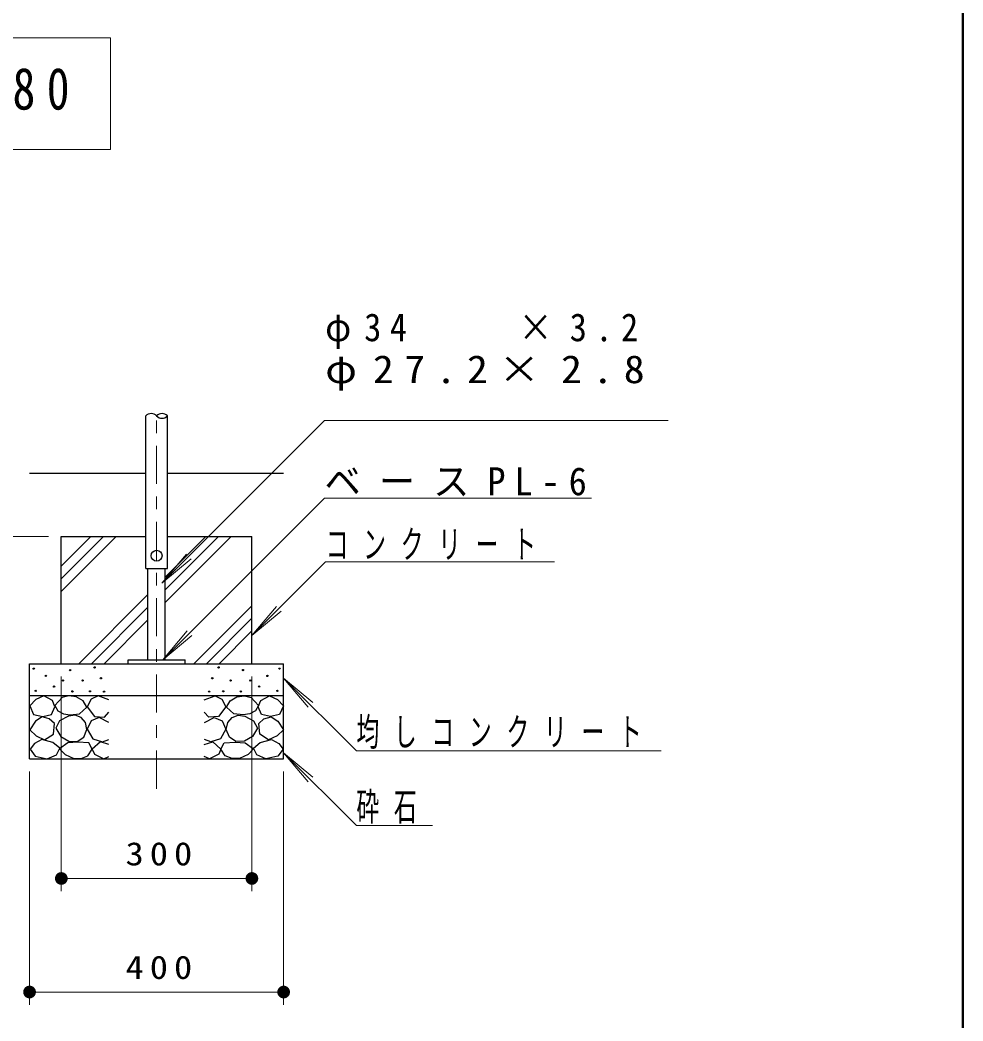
# Model space of a CAD drawing. Units: millimetres on the paper, with parts at other scales. Extents: x -365 to 0, y -40 to 257.
# Drawn here: x -74.2 to 0, y 49.1 to 127.9 of the extents above; entities that cross this region are included whole.
import ezdxf

# ---------------------------------------------------------------- set-up
doc = ezdxf.new("R2010")
doc.units = ezdxf.units.MM
doc.linetypes.add('USER2', pattern=[6, 3, -1, 1, -1])
doc.layers.add('LY_1', color=7, linetype='Continuous', lineweight=25)
doc.styles.add('ＭＳ ゴシック', font='')
doc.styles.get('ＭＳ ゴシック').set_extended_font_data('MS Gothic')

# ---------------------------------------------------------------- blocks, each defined once
blk = doc.blocks.new('filled_dot')
at = {"color": 0, "linetype": 'Continuous', "lineweight": -2, "const_width": 1.25}
blk.add_lwpolyline([(-0.625, 0, 1), (0.625, 0, 1)], format="xyb", close=True, dxfattribs=at)

msp = doc.modelspace()

# ---------------------------------------------------------------- linework, layer by layer
at = {"layer": 'LY_1', "lineweight": 50}
msp.add_line((0, 0), (0, 257), dxfattribs=at)
at = {"layer": 'LY_1', "lineweight": 13}
for p, q in [((-67.094, 126.477), (-119.394, 126.477)), ((-67.094, 117.677), (-67.094, 126.477)), ((-119.394, 117.677), (-67.094, 117.677)), ((-50.249, 96.341), (-63.053, 83.537)), ((-50.249, 96.341), (-23.197, 96.341)), ((-50.249, 90.24), (-62.981, 77.508)), ((-50.249, 90.24), (-29.249, 90.24)), ((-71.968, 87.208), (-83.612, 87.208)), ((-70.968, 82.898), (-66.658, 87.208)), ((-70.968, 83.888), (-67.648, 87.208)), ((-70.968, 84.878), (-68.638, 87.208)), ((-62.788, 82.027), (-57.607, 87.208)), ((-62.788, 83.017), (-58.597, 87.208)), ((-62.788, 84.007), (-59.587, 87.208)), ((-63.053, 83.537), (-61.125, 85.835)), ((-63.053, 83.537), (-60.755, 85.465)), ((-50.163, 85.23), (-55.968, 79.425)), ((-50.163, 85.23), (-32.163, 85.23)), ((-69.587, 77.208), (-64.148, 82.647)), ((-68.597, 77.208), (-64.148, 81.657)), ((-60.536, 77.208), (-55.968, 81.776)), ((-55.968, 79.425), (-54.04, 81.723)), ((-55.968, 79.425), (-53.67, 81.353)), ((-67.607, 77.208), (-64.148, 80.667)), ((-59.546, 77.208), (-55.968, 80.786)), ((-62.981, 77.508), (-61.052, 79.807)), ((-58.556, 77.208), (-55.968, 79.796)), ((-62.981, 77.508), (-60.682, 79.437)), ((-70.968, 76.209), (-70.968, 59.302)), ((-55.968, 76.209), (-55.968, 59.302)), ((-53.468, 76.074), (-51.54, 73.776)), ((-53.468, 76.074), (-51.17, 74.146)), ((-47.744, 70.349), (-53.468, 76.074)), ((-53.468, 70.199), (-51.54, 67.901)), ((-53.468, 70.199), (-51.17, 68.27)), ((-47.744, 64.474), (-53.468, 70.199)), ((-47.744, 70.349), (-23.744, 70.349)), ((-73.468, 68.709), (-73.468, 50.362)), ((-53.468, 68.709), (-53.468, 50.362)), ((-47.744, 64.474), (-41.744, 64.474)), ((-55.968, 60.302), (-70.968, 60.302)), ((-53.468, 51.362), (-73.468, 51.362))]:
    msp.add_line(p, q, dxfattribs=at)
at = {"layer": 'LY_1'}
for p, q in [((-64.318, 84.708), (-64.318, 96.708)), ((-62.618, 84.708), (-62.618, 96.708)), ((-73.468, 92.208), (-64.318, 92.208)), ((-62.618, 92.208), (-53.468, 92.208)), ((-70.968, 87.208), (-64.318, 87.208)), ((-70.968, 77.208), (-70.968, 87.208)), ((-62.618, 87.208), (-55.968, 87.208)), ((-55.968, 77.208), (-55.968, 87.208)), ((-64.318, 84.708), (-62.618, 84.708)), ((-64.148, 77.508), (-64.148, 84.708)), ((-62.788, 77.508), (-62.788, 84.708)), ((-65.718, 77.508), (-61.218, 77.508)), ((-65.718, 77.208), (-65.718, 77.508)), ((-61.218, 77.208), (-61.218, 77.508)), ((-73.468, 77.208), (-53.468, 77.208)), ((-73.468, 69.708), (-73.468, 77.208)), ((-53.468, 69.708), (-53.468, 77.208)), ((-73.468, 74.708), (-53.468, 74.708)), ((-73.468, 69.708), (-53.468, 69.708))]:
    msp.add_line(p, q, dxfattribs=at)
at = {"layer": 'LY_1', "linetype": 'USER2', "lineweight": 13}
msp.add_line((-63.468, 67.365), (-63.468, 96.708), dxfattribs=at)
at = {"layer": 'LY_1'}
for points in [[(-72.346, 74.679), (-72.98, 74.378), (-73.455, 73.902), (-73.154, 73.205), (-72.425, 73.063), (-71.728, 73.221), (-71.475, 73.807), (-71.665, 74.314)], [(-70.375, 74.683), (-70.902, 74.548), (-71.483, 73.913), (-71.253, 73.494), (-70.796, 73.256), (-70.28, 73.183), (-69.537, 73.251), (-68.969, 73.791), (-69.253, 74.291), (-69.786, 74.602)], [(-56.562, 74.683), (-56.035, 74.548), (-55.454, 73.913), (-55.684, 73.494), (-56.141, 73.256), (-56.657, 73.183), (-57.4, 73.251), (-57.968, 73.791), (-57.684, 74.291), (-57.15, 74.602)], [(-54.591, 74.679), (-53.957, 74.378), (-53.482, 73.902), (-53.783, 73.205), (-54.512, 73.063), (-55.209, 73.221), (-55.462, 73.807), (-55.272, 74.314)], [(-72.473, 73.031), (-73.011, 72.682), (-73.455, 72.001), (-72.948, 71.542), (-72.283, 71.225), (-71.586, 71.669), (-71.506, 72.508), (-71.914, 72.871)], [(-71.01, 71.467), (-70.389, 71.122), (-69.713, 71.075), (-69.199, 71.436), (-68.956, 72.034), (-69.067, 72.572), (-69.415, 72.98), (-69.881, 73.145), (-70.415, 73.088), (-71.105, 72.719), (-71.402, 72.142)], [(-55.927, 71.467), (-56.548, 71.122), (-57.224, 71.075), (-57.738, 71.436), (-57.981, 72.034), (-57.869, 72.572), (-57.522, 72.98), (-57.056, 73.145), (-56.522, 73.088), (-55.832, 72.719), (-55.535, 72.142)], [(-54.464, 73.031), (-53.925, 72.682), (-53.482, 72.001), (-53.989, 71.542), (-54.654, 71.225), (-55.351, 71.669), (-55.431, 72.508), (-55.023, 72.871)], [(-72.514, 71.234), (-73.082, 70.915), (-73.42, 70.493), (-73.017, 69.927), (-72.074, 69.723), (-71.358, 70.043), (-71.085, 70.548), (-71.624, 71.003)], [(-69.659, 71.027), (-70.442, 70.987), (-71.105, 70.514), (-70.672, 70.054), (-69.983, 69.743), (-69.418, 69.735), (-68.875, 69.959), (-68.537, 70.487), (-68.794, 70.973)], [(-57.278, 71.027), (-56.494, 70.987), (-55.832, 70.514), (-56.265, 70.054), (-56.954, 69.743), (-57.519, 69.735), (-58.062, 69.959), (-58.4, 70.487), (-58.143, 70.973)], [(-54.423, 71.234), (-53.854, 70.915), (-53.517, 70.493), (-53.92, 69.927), (-54.863, 69.723), (-55.579, 70.043), (-55.852, 70.548), (-55.313, 71.003)]]:
    msp.add_lwpolyline(points, close=True, dxfattribs=at)
for points in [[(-67.218, 74.373), (-68.074, 74.69), (-68.613, 74.421), (-68.929, 73.819), (-68.343, 73.059), (-67.567, 72.995), (-67.218, 73.391)], [(-59.718, 74.373), (-58.863, 74.69), (-58.324, 74.421), (-58.007, 73.819), (-58.594, 73.059), (-59.37, 72.995), (-59.718, 73.391)], [(-67.234, 72.567), (-67.995, 72.963), (-68.628, 72.71), (-68.929, 72.06), (-68.486, 71.284), (-67.725, 71.047), (-67.234, 71.252)], [(-59.703, 72.567), (-58.942, 72.963), (-58.308, 72.71), (-58.007, 72.06), (-58.451, 71.284), (-59.211, 71.047), (-59.703, 71.252)], [(-67.218, 70.841), (-67.884, 71.047), (-68.533, 70.492), (-68.359, 70.096), (-67.63, 69.732), (-67.218, 69.89)], [(-59.718, 70.841), (-59.053, 71.047), (-58.404, 70.492), (-58.578, 70.096), (-59.307, 69.732), (-59.718, 69.89)]]:
    msp.add_lwpolyline(points, dxfattribs=at)
for centre, radius in [((-63.468, 85.708), 0.425), ((-73.138, 76.817), 0.05), ((-70.271, 76.706), 0.05), ((-68.348, 76.913), 0.05), ((-58.589, 76.913), 0.05), ((-56.666, 76.706), 0.05), ((-53.799, 76.817), 0.05), ((-72.188, 76.247), 0.05), ((-70.841, 75.883), 0.05), ((-69.294, 75.886), 0.05), ((-67.848, 76.062), 0.05), ((-59.089, 76.062), 0.05), ((-57.643, 75.886), 0.05), ((-56.096, 75.883), 0.05), ((-54.749, 76.247), 0.05), ((-72.98, 75.075), 0.05), ((-71.538, 75.407), 0.05), ((-70.096, 75.027), 0.05), ((-68.712, 75.035), 0.05), ((-67.604, 75.007), 0.05), ((-59.333, 75.007), 0.05), ((-58.224, 75.035), 0.05), ((-56.84, 75.027), 0.05), ((-55.399, 75.407), 0.05), ((-53.957, 75.075), 0.05)]:
    msp.add_circle(centre, radius, dxfattribs=at)
for centre, start, end in [((-63.893, 96.305), 43.47974, 136.52026), ((-63.043, 96.305), 43.47974, 136.52026), ((-63.043, 97.112), 223.47974, 316.52026)]:
    msp.add_arc(centre, 0.586, start, end, dxfattribs=at)

# ---------------------------------------------------------------- block references
at = {"layer": 'LY_1', "lineweight": 13, "xscale": 0.4, "yscale": 0.4}
for p in [(-70.968, 60.302), (-73.468, 51.362)]:
    msp.add_blockref('filled_dot', p, dxfattribs=at)
at = {"layer": 'LY_1', "lineweight": 13, "xscale": 0.4, "yscale": 0.4, "rotation": 180}
for p in [(-55.968, 60.302), (-53.468, 51.362)]:
    msp.add_blockref('filled_dot', p, dxfattribs=at)

# ---------------------------------------------------------------- texts
at = {"layer": 'LY_1', "style": 'ＭＳ ゴシック'}
for s, insert, char_height, attachment_point in [('\\T1.5;\\W0.8;基礎伏図\u3000Ｓ＝1/80', (-117.994, 122.077), 3.299, 4), ('\\T1.5;\\W0.9;φ34\u3000\u3000×3.2', (-50.197, 104.791), 2.199, 1), ('\\T1.5;\\W1.1;φ27.2×2.8', (-50.197, 101.491), 2.199, 1), ('\\T1.5;\\W0.95;ベースPL-6', (-50.249, 90.39), 2.199, 7), ('\\T1.64;\\W0.6;コンクリート', (-50.163, 85.38), 2.199, 7), ('\\T1.64;\\W0.6;均しコンクリート', (-47.744, 70.499), 2.199, 7), ('\\T1.64;\\W0.6;砕石', (-47.744, 64.624), 2.199, 7), ('\\T1.33;\\W1.15;300', (-63.052, 61.302), 1.833, 8), ('\\T1.33;\\W1.15;400', (-63.052, 52.362), 1.833, 8)]:
    msp.add_mtext(s, dxfattribs=dict(at, insert=insert, char_height=char_height, attachment_point=attachment_point))

doc.saveas('drawing.dxf')
